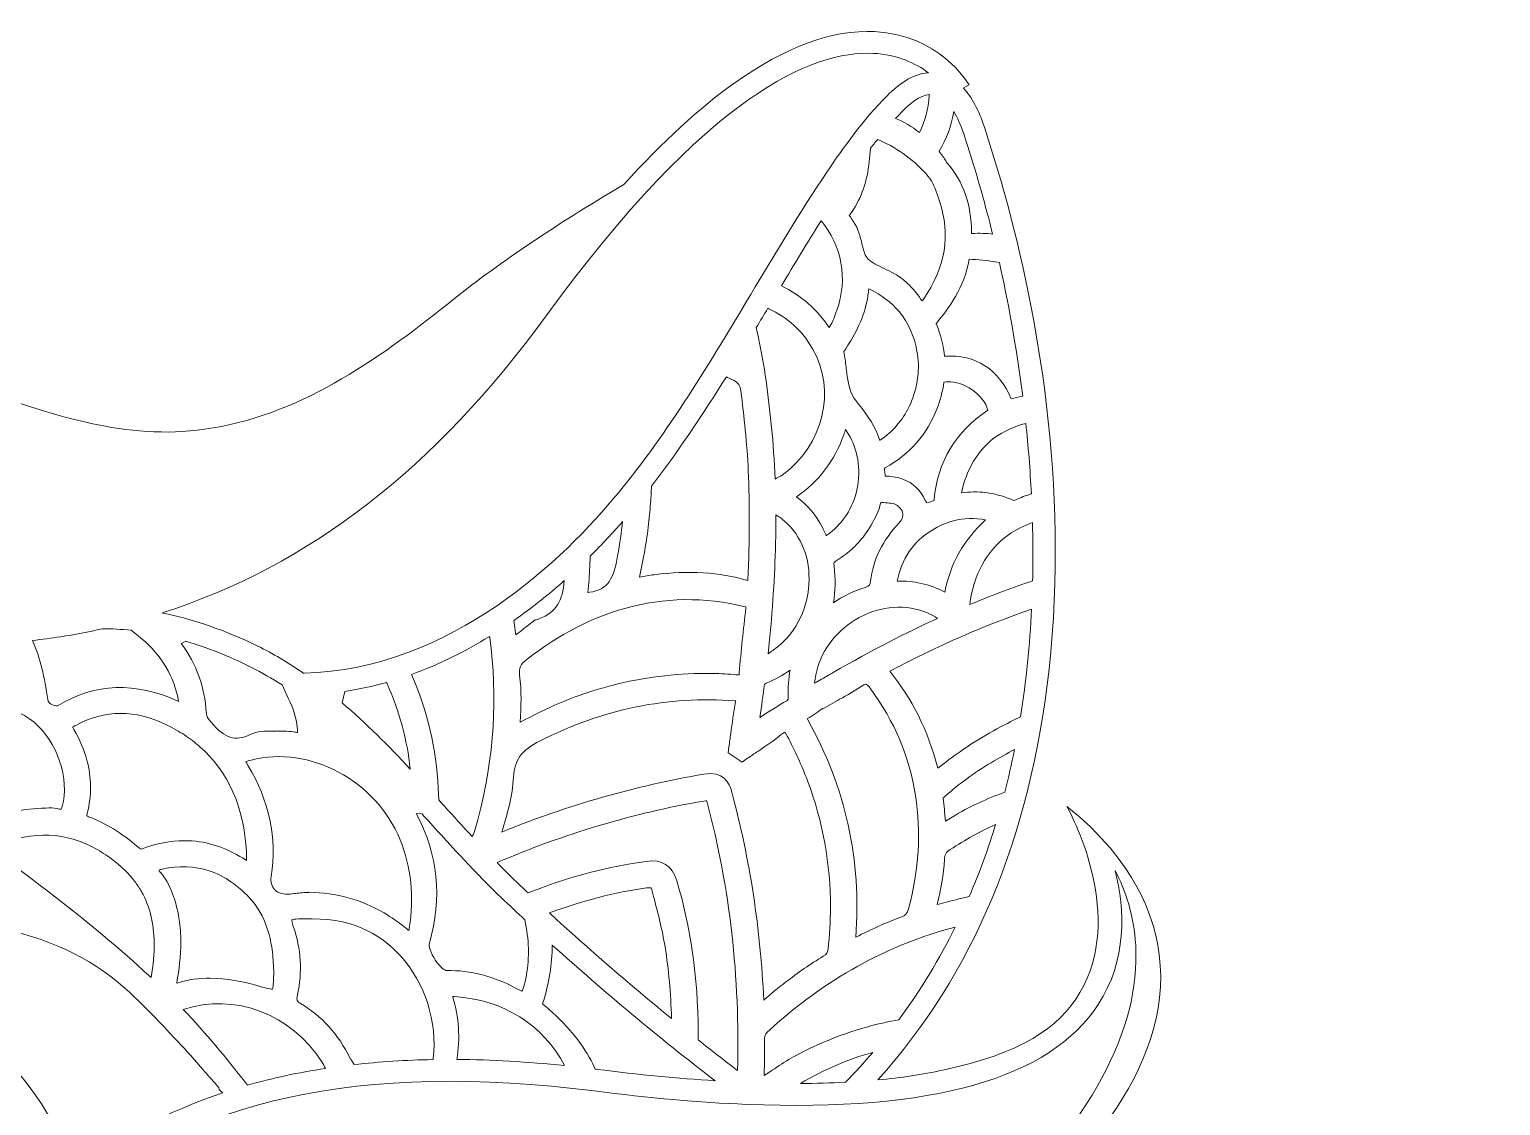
# Model space of a CAD drawing. Extents: x 126 to 8914, y -5970 to -48.
# Drawn here: x 1807 to 2874, y -3849 to -3068 of the extents above; entities that cross this region are included whole.
import ezdxf

# ---------------------------------------------------------------- set-up
doc = ezdxf.new("R2010")
doc.units = 0
doc.header["$MEASUREMENT"] = 0
doc.layers.add('Layer 1', color=7, linetype='Continuous')

# ---------------------------------------------------------------- blocks, each defined once
blk = doc.blocks.new('block 5')
at = {"layer": 'Layer 1', "lineweight": 0}
for points, knots in [([(2818.2, -4035.3), (2765, -4085), (2703.3, -4112.9), (2639.9, -4115.7), (2556.4, -4119.4), (2474.4, -4091), (2412.3, -4065.8), (2390.1, -4056.9), (2367.8, -4047.2), (2346.2, -4037.8), (2338, -4034.2), (2329.7, -4030.7), (2321.4, -4027.1), (2370.2, -4028), (2426, -4026.8), (2512.8, -3944.2), (2568.5, -3891.3), (2641.9, -3817.7), (2625.5, -3731.4), (2622.2, -3714), (2610.8, -3672.6), (2559.8, -3632.1), (2565.1, -3641.9), (2601.6, -3712.4), (2569.2, -3767.2), (2553.9, -3793.3), (2526.5, -3811.3), (2469.7, -3823.5), (2455.3, -3826.6), (2439.6, -3829), (2422.5, -3830.6), (2491.6, -3754.3), (2533.4, -3654.2), (2546.8, -3532.6), (2561.6, -3398), (2537.8, -3271.8), (2515.2, -3189.7), (2510.5, -3172.8), (2505.4, -3155.8), (2499.9, -3139.2), (2495.8, -3126.9), (2490.7, -3117.4), (2484.7, -3110.8), (2484.7, -3110.8), (2488.8, -3108.5), (2488.8, -3108.5), (2487.9, -3107), (2467.2, -3072.3), (2420.3, -3069.9), (2389.9, -3068.4), (2355.8, -3080.8), (2318.9, -3107), (2293.4, -3125), (2266.5, -3149.8), (2238.3, -3180.9), (2186.6, -3211.5), (2146.2, -3238.9), (2111, -3267.1), (2058.7, -3309.1), (2001.1, -3349.2), (1934, -3358.5), (1877.1, -3366.5), (1826, -3348.7), (1771.8, -3330), (1743.8, -3320.2), (1714.9, -3310.2), (1685.2, -3304.1), (1598.3, -3286.2), (1534.6, -3301.6), (1500, -3348.6), (1465.4, -3301.6), (1401.7, -3286.2), (1314.8, -3304.1), (1285.1, -3310.2), (1256.2, -3320.2), (1228.2, -3330), (1174, -3348.7), (1122.9, -3366.5), (1066, -3358.5), (998.9, -3349.2), (941.3, -3309.1), (889, -3267.1), (853.8, -3238.9), (813.4, -3211.5), (761.7, -3180.9), (733.5, -3149.8), (706.6, -3125), (681.1, -3107), (644.2, -3080.8), (610.1, -3068.3), (579.7, -3069.9), (532.8, -3072.3), (512.1, -3107), (511.2, -3108.5), (511.2, -3108.5), (515.3, -3110.8), (515.3, -3110.8), (509.3, -3117.4), (504.2, -3126.9), (500.1, -3139.2), (494.6, -3155.8), (489.5, -3172.8), (484.8, -3189.7), (462.2, -3271.8), (438.4, -3398), (453.2, -3532.6), (466.6, -3654.2), (508.4, -3754.3), (577.5, -3830.6), (560.4, -3829), (544.7, -3826.6), (530.3, -3823.5), (473.5, -3811.3), (446.1, -3793.3), (430.8, -3767.2), (398.4, -3712.4), (434.9, -3641.9), (440.2, -3632.1), (389.2, -3672.6), (377.8, -3714), (374.5, -3731.4), (358.1, -3817.7), (431.5, -3891.3), (487.2, -3944.2), (574, -4026.8), (629.8, -4028), (678.6, -4027.1), (670.3, -4030.7), (662, -4034.2), (653.8, -4037.8), (632.2, -4047.2), (609.9, -4056.9), (587.7, -4065.8), (525.6, -4091), (443.6, -4119.4), (360.1, -4115.7), (296.7, -4112.9), (235, -4085), (181.8, -4035.3), (181.8, -4035.3), (125.6, -3982.7), (125.6, -3982.7), (125.6, -3982.7), (169.9, -4045.6), (169.9, -4045.6), (219.5, -4115.9), (304.1, -4175.6), (385.5, -4197.8), (420.7, -4207.4), (457.6, -4212.8), (496.2, -4214.1), (485.3, -4225.2), (470, -4241.9), (452.7, -4264), (422.4, -4303), (380.4, -4366.6), (352.7, -4448.6), (321.6, -4540.9), (314.5, -4637.2), (331.8, -4734.7), (353.2, -4856.3), (412.7, -4980.2), (508.4, -5102.8), (508.4, -5102.8), (517, -5113.8), (517, -5113.8), (517, -5113.8), (522.1, -5100.8), (522.1, -5100.8), (522.3, -5100.3), (543.7, -5046.1), (607, -4986), (618.2, -4975.3), (631.3, -4964), (646.4, -4952.5), (644.6, -4982.4), (643.3, -5045.3), (654.7, -5125.3), (663.9, -5190.3), (679.7, -5252.8), (701.6, -5311.3), (729, -5384.4), (766.1, -5451.2), (811.9, -5510), (813.7, -5512.8), (839.3, -5550.8), (859.2, -5606.9), (878, -5660), (895.4, -5740.7), (871.6, -5823.6), (871.6, -5823.6), (865.3, -5845.4), (865.3, -5845.4), (865.3, -5845.4), (883.8, -5832.2), (883.8, -5832.2), (885.3, -5831.1), (922.6, -5804.3), (953.8, -5755.3), (978.5, -5716.6), (1003, -5657.5), (992.6, -5583.6), (993.2, -5584.3), (993.7, -5585), (994.2, -5585.7), (1015.9, -5614.9), (1039.5, -5642.3), (1064.2, -5667.2), (1108.9, -5712.2), (1155.1, -5746.3), (1201.4, -5768.7), (1255.4, -5794.7), (1309.8, -5804.7), (1363.3, -5798.5), (1378.6, -5829.1), (1404, -5852.8), (1428.7, -5875.8), (1454.9, -5900.1), (1479.6, -5923.2), (1492.7, -5953.5), (1492.7, -5953.5), (1500, -5970.2), (1500, -5970.2), (1500, -5970.2), (1507.3, -5953.5), (1507.3, -5953.5), (1520.4, -5923.2), (1545.1, -5900.1), (1571.3, -5875.8), (1596, -5852.8), (1621.4, -5829.1), (1636.7, -5798.5), (1690.2, -5804.7), (1744.6, -5794.7), (1798.6, -5768.7), (1844.9, -5746.3), (1891.1, -5712.2), (1935.8, -5667.2), (1960.5, -5642.3), (1984.1, -5614.9), (2005.8, -5585.7), (2006.3, -5585.1), (2006.8, -5584.3), (2007.4, -5583.6), (1997, -5657.5), (2021.5, -5716.6), (2046.2, -5755.3), (2077.4, -5804.3), (2114.7, -5831.1), (2116.2, -5832.2), (2116.2, -5832.2), (2134.7, -5845.4), (2134.7, -5845.4), (2134.7, -5845.4), (2128.4, -5823.6), (2128.4, -5823.6), (2104.6, -5740.7), (2122, -5660), (2140.8, -5606.9), (2160.7, -5550.8), (2186.3, -5512.7), (2188.1, -5510), (2233.9, -5451.2), (2271, -5384.4), (2298.3, -5311.3), (2320.3, -5252.8), (2336.1, -5190.3), (2345.3, -5125.3), (2356.7, -5045.3), (2355.4, -4982.4), (2353.6, -4952.5), (2368.7, -4964), (2381.8, -4975.3), (2393, -4986), (2456.3, -5046.1), (2477.7, -5100.3), (2477.9, -5100.8), (2477.9, -5100.8), (2482.9, -5113.8), (2482.9, -5113.8), (2482.9, -5113.8), (2491.6, -5102.8), (2491.6, -5102.8), (2587.3, -4980.2), (2646.8, -4856.3), (2668.2, -4734.7), (2685.5, -4637.2), (2678.4, -4540.9), (2647.3, -4448.6), (2619.6, -4366.6), (2577.6, -4303), (2547.3, -4264), (2530, -4241.9), (2514.7, -4225.2), (2503.8, -4214.1), (2542.4, -4212.8), (2579.3, -4207.4), (2614.5, -4197.8), (2695.9, -4175.6), (2780.5, -4115.9), (2830.1, -4045.6), (2830.1, -4045.6), (2874.4, -3982.7), (2874.4, -3982.7), (2874.4, -3982.7), (2818.2, -4035.3), (2818.2, -4035.3)], [0, 0, 0, 0, 1, 1, 1, 2, 2, 2, 3, 3, 3, 4, 4, 4, 5, 5, 5, 6, 6, 6, 7, 7, 7, 8, 8, 8, 9, 9, 9, 10, 10, 10, 11, 11, 11, 12, 12, 12, 13, 13, 13, 14, 14, 14, 15, 15, 15, 16, 16, 16, 17, 17, 17, 18, 18, 18, 19, 19, 19, 20, 20, 20, 21, 21, 21, 22, 22, 22, 23, 23, 23, 24, 24, 24, 25, 25, 25, 26, 26, 26, 27, 27, 27, 28, 28, 28, 29, 29, 29, 30, 30, 30, 31, 31, 31, 32, 32, 32, 33, 33, 33, 34, 34, 34, 35, 35, 35, 36, 36, 36, 37, 37, 37, 38, 38, 38, 39, 39, 39, 40, 40, 40, 41, 41, 41, 42, 42, 42, 43, 43, 43, 44, 44, 44, 45, 45, 45, 46, 46, 46, 47, 47, 47, 48, 48, 48, 49, 49, 49, 50, 50, 50, 51, 51, 51, 52, 52, 52, 53, 53, 53, 54, 54, 54, 55, 55, 55, 56, 56, 56, 57, 57, 57, 58, 58, 58, 59, 59, 59, 60, 60, 60, 61, 61, 61, 62, 62, 62, 63, 63, 63, 64, 64, 64, 65, 65, 65, 66, 66, 66, 67, 67, 67, 68, 68, 68, 69, 69, 69, 70, 70, 70, 71, 71, 71, 72, 72, 72, 73, 73, 73, 74, 74, 74, 75, 75, 75, 76, 76, 76, 77, 77, 77, 78, 78, 78, 79, 79, 79, 80, 80, 80, 81, 81, 81, 82, 82, 82, 83, 83, 83, 84, 84, 84, 85, 85, 85, 86, 86, 86, 87, 87, 87, 88, 88, 88, 89, 89, 89, 90, 90, 90, 91, 91, 91, 92, 92, 92, 93, 93, 93, 94, 94, 94, 95, 95, 95, 96, 96, 96, 97, 97, 97, 98, 98, 98, 99, 99, 99, 100, 100, 100, 101, 101, 101, 102, 102, 102, 102]), ([(2182, -3276.2), (2299.2, -3115), (2375.6, -3083.7), (2419.1, -3085.7), (2437, -3086.5), (2450.2, -3093), (2459.3, -3099.8), (2446.9, -3100.6), (2437, -3108.9), (2429.5, -3116.3), (2411.9, -3133.9), (2397.4, -3154.3), (2385.5, -3172), (2366.1, -3200.9), (2348, -3231.2), (2330.4, -3260.6), (2301.2, -3309.5), (2271, -3360), (2234.4, -3404.5), (2195.3, -3452.1), (2113.5, -3532.5), (2006.1, -3535.5), (2006.1, -3535.5), (2006.1, -3535.6), (2006.1, -3535.6), (1996.1, -3528.7), (1985.8, -3522.4), (1974.9, -3516.9), (1956.3, -3507.6), (1931.3, -3497.3), (1903.4, -3491.7), (2009.9, -3457.6), (2101.6, -3386.6), (2182, -3276.2)], [0, 0, 0, 0, 1, 1, 1, 2, 2, 2, 3, 3, 3, 4, 4, 4, 5, 5, 5, 6, 6, 6, 7, 7, 7, 8, 8, 8, 9, 9, 9, 10, 10, 10, 11, 11, 11, 11]), ([(2459.9, -3116.4), (2459.3, -3125.9), (2456.9, -3134.9), (2452.8, -3143.1), (2447.4, -3138.9), (2441.6, -3135.5), (2435.5, -3132.9), (2437.2, -3131.1), (2438.9, -3129.3), (2440.7, -3127.5), (2446, -3122.2), (2452.9, -3116.2), (2460, -3115.6), (2460, -3115.6), (2459.9, -3116.4), (2459.9, -3116.4)], [0, 0, 0, 0, 1, 1, 1, 2, 2, 2, 3, 3, 3, 4, 4, 4, 5, 5, 5, 5]), ([(2467.2, -3156.7), (2472.5, -3147.8), (2476, -3138.1), (2477.7, -3127.8), (2480.3, -3132.2), (2482.7, -3137.6), (2484.9, -3144.2), (2490.3, -3160.5), (2495.4, -3177.2), (2499.9, -3193.8), (2501.7, -3200.5), (2503.8, -3208.2), (2505.9, -3216.9), (2501.4, -3216.3), (2496.5, -3216.1), (2491, -3216.4), (2490.9, -3216.4), (2490.7, -3216.4), (2490.6, -3216.4), (2490.6, -3216.2), (2490.6, -3215.9), (2490.6, -3215.7), (2490.4, -3195.5), (2484.7, -3179), (2473, -3165.3), (2472.7, -3164.8), (2472.3, -3164.3), (2472, -3163.7), (2470.7, -3161.8), (2469.1, -3159.3), (2467.1, -3157), (2467.1, -3156.9), (2467.2, -3156.8), (2467.2, -3156.7)], [0, 0, 0, 0, 1, 1, 1, 2, 2, 2, 3, 3, 3, 4, 4, 4, 5, 5, 5, 6, 6, 6, 7, 7, 7, 8, 8, 8, 9, 9, 9, 10, 10, 10, 11, 11, 11, 11]), ([(2467.3, -3193), (2475.7, -3217.3), (2471.8, -3240.7), (2455.4, -3264.5), (2455.1, -3264.8), (2454.9, -3265.1), (2454.7, -3265.3), (2454.5, -3265), (2454.2, -3264.7), (2453.9, -3264.2), (2451, -3260.1), (2447, -3254.8), (2441.4, -3250.2), (2436.9, -3246.5), (2431.9, -3244.1), (2427.1, -3241.8), (2422.6, -3239.7), (2418.4, -3237.7), (2415.6, -3235), (2413.4, -3232.9), (2412.3, -3228.5), (2411.1, -3223.9), (2409.9, -3218.8), (2408.5, -3213.1), (2405, -3208), (2404.8, -3207.7), (2404.5, -3207.3), (2404.3, -3206.9), (2403.7, -3205.9), (2403, -3204.7), (2402, -3203.6), (2401.9, -3203.5), (2401.9, -3203.5), (2401.8, -3203.4), (2401.9, -3203.3), (2402, -3203.2), (2402.1, -3203.1), (2409.8, -3192.6), (2414.3, -3180.7), (2416, -3166.8), (2416, -3166.8), (2417.4, -3154.4), (2417.4, -3154.4), (2419.1, -3152.3), (2420.7, -3150.2), (2422.4, -3148.1), (2422.4, -3148.1), (2424.2, -3148.9), (2424.2, -3148.9), (2437.9, -3155), (2449.7, -3163.8), (2459.2, -3175), (2462.6, -3179), (2464.4, -3184.4), (2466.3, -3190.1), (2466.7, -3191.1), (2467, -3192), (2467.3, -3193)], [0, 0, 0, 0, 1, 1, 1, 2, 2, 2, 3, 3, 3, 4, 4, 4, 5, 5, 5, 6, 6, 6, 7, 7, 7, 8, 8, 8, 9, 9, 9, 10, 10, 10, 11, 11, 11, 12, 12, 12, 13, 13, 13, 14, 14, 14, 15, 15, 15, 16, 16, 16, 17, 17, 17, 18, 18, 18, 19, 19, 19, 19]), ([(2392.8, -3272.1), (2392.8, -3272.1), (2392.2, -3273.9), (2392.2, -3273.9), (2390.8, -3278), (2389.4, -3281.6), (2387.3, -3284.7), (2378.6, -3271.5), (2366.9, -3261.3), (2352.6, -3254.4), (2362, -3238.7), (2371.6, -3222.9), (2381.4, -3207.3), (2396.6, -3224.8), (2401, -3249.5), (2392.8, -3272.1)], [0, 0, 0, 0, 1, 1, 1, 2, 2, 2, 3, 3, 3, 4, 4, 4, 5, 5, 5, 5]), ([(2510.8, -3237.5), (2516.8, -3264.3), (2523, -3297.3), (2527.7, -3334.5), (2527.7, -3334.5), (2527.6, -3334.5), (2527.6, -3334.5), (2524.4, -3334.9), (2521.7, -3335.6), (2519.3, -3336.5), (2510.4, -3314.8), (2493.7, -3304.1), (2471, -3305.5), (2470.4, -3298.3), (2468.4, -3290.7), (2465.1, -3282.3), (2465, -3282.1), (2464.9, -3281.9), (2464.9, -3281.8), (2464.9, -3281.6), (2465.1, -3281.5), (2465.3, -3281.2), (2473.9, -3271.1), (2485.4, -3255.6), (2488.9, -3235.1), (2495.5, -3235.3), (2501.8, -3235.9), (2507.8, -3237), (2507.8, -3237), (2510.8, -3237.5), (2510.8, -3237.5)], [0, 0, 0, 0, 1, 1, 1, 2, 2, 2, 3, 3, 3, 4, 4, 4, 5, 5, 5, 6, 6, 6, 7, 7, 7, 8, 8, 8, 9, 9, 9, 10, 10, 10, 10]), ([(2451.5, -3321.2), (2450.7, -3327.8), (2448.8, -3334.3), (2446.2, -3340.2), (2441.7, -3350.2), (2434.8, -3358.8), (2426, -3365.2), (2425.4, -3365.6), (2424.8, -3366.1), (2424.2, -3366.5), (2423.8, -3365.7), (2423.5, -3364.9), (2423.2, -3364), (2419.2, -3353.4), (2412.5, -3345), (2406.7, -3337.7), (2402.5, -3332.4), (2401.1, -3325.7), (2400.2, -3318.5), (2399.9, -3316.8), (2399.7, -3315.1), (2399.6, -3313.4), (2399.1, -3309.7), (2398.7, -3305.9), (2398, -3302.1), (2405.1, -3291.3), (2411.7, -3279.6), (2414.6, -3266.1), (2415.3, -3263), (2415.7, -3259.8), (2416, -3256.5), (2425.7, -3261.4), (2432.7, -3266.7), (2438, -3273.1), (2444.7, -3281.2), (2449.2, -3291.1), (2451, -3301.7), (2452.2, -3308), (2452.3, -3314.6), (2451.5, -3321.2)], [0, 0, 0, 0, 1, 1, 1, 2, 2, 2, 3, 3, 3, 4, 4, 4, 5, 5, 5, 6, 6, 6, 7, 7, 7, 8, 8, 8, 9, 9, 9, 10, 10, 10, 11, 11, 11, 12, 12, 12, 13, 13, 13, 13]), ([(2375.3, -3300.2), (2392.6, -3330.3), (2383.1, -3369.6), (2353.3, -3391.7), (2352.9, -3391.9), (2352.4, -3392.1), (2352, -3392.4), (2350.8, -3393), (2349.4, -3393.8), (2348, -3394.7), (2347.5, -3381), (2346.7, -3368.7), (2345.5, -3357.2), (2343, -3332.8), (2340.4, -3312.4), (2336, -3292.1), (2336, -3292.1), (2334.4, -3284.6), (2334.4, -3284.6), (2337.2, -3280), (2340, -3275.3), (2342.8, -3270.7), (2342.8, -3270.7), (2343.5, -3271), (2343.5, -3271), (2357.1, -3277.2), (2367.8, -3287), (2375.3, -3300.2)], [0, 0, 0, 0, 1, 1, 1, 2, 2, 2, 3, 3, 3, 4, 4, 4, 5, 5, 5, 6, 6, 6, 7, 7, 7, 8, 8, 8, 9, 9, 9, 9]), ([(2249.7, -3465.7), (2252.4, -3452.9), (2254.8, -3440.2), (2256.3, -3427.1), (2256.9, -3421.3), (2257.4, -3415.5), (2257.8, -3410), (2257.8, -3410), (2258.4, -3399.7), (2258.4, -3399.7), (2278, -3374.3), (2295.8, -3347.5), (2312.7, -3320.3), (2312.7, -3320.3), (2313.6, -3320.8), (2313.6, -3320.8), (2315, -3321.4), (2316.4, -3322.1), (2317.8, -3322.8), (2321.5, -3324.9), (2322.8, -3326.8), (2323.2, -3330.5), (2325.5, -3349), (2327.7, -3368.8), (2328.6, -3388.7), (2329.7, -3413), (2329.6, -3438.9), (2328.3, -3467.8), (2328.3, -3467.9), (2328.3, -3468.1), (2328.3, -3468.2), (2328.3, -3468.2), (2328.3, -3468.2), (2328.3, -3468.2), (2307.4, -3462.1), (2285.1, -3460.8), (2260.3, -3464), (2256.8, -3464.5), (2253.3, -3465.1), (2249.7, -3465.7)], [0, 0, 0, 0, 1, 1, 1, 2, 2, 2, 3, 3, 3, 4, 4, 4, 5, 5, 5, 6, 6, 6, 7, 7, 7, 8, 8, 8, 9, 9, 9, 10, 10, 10, 11, 11, 11, 12, 12, 12, 13, 13, 13, 13]), ([(2463.5, -3409.4), (2463.5, -3409.9), (2463.4, -3410.1), (2463.4, -3410.1), (2463, -3410.5), (2461, -3411), (2459.9, -3411.4), (2459.3, -3411.6), (2458.8, -3411.7), (2458.2, -3411.9), (2457.9, -3411.3), (2457.5, -3410.7), (2457, -3410.1), (2453.7, -3402.6), (2448.2, -3397.4), (2440.7, -3394.7), (2437.3, -3393.4), (2433.5, -3392.6), (2429.2, -3392.4), (2428.8, -3392.4), (2428.4, -3392.4), (2428, -3392.4), (2427.9, -3391.7), (2427.8, -3391), (2427.7, -3390.4), (2427.6, -3389.3), (2427.3, -3387.4), (2427.5, -3386.8), (2427.5, -3386.8), (2427.6, -3386.6), (2428, -3386.4), (2445.9, -3376.3), (2458.4, -3362.1), (2465.4, -3343.8), (2467.8, -3337.7), (2469.5, -3331.2), (2470.6, -3324.3), (2474.7, -3323.5), (2479.6, -3324.2), (2484.5, -3326.3), (2486.5, -3327.1), (2488.5, -3328.1), (2490.4, -3329.4), (2496.7, -3333.6), (2501.2, -3339.3), (2502.3, -3344.6), (2479, -3360.4), (2465.9, -3382.2), (2463.5, -3409.4)], [0, 0, 0, 0, 1, 1, 1, 2, 2, 2, 3, 3, 3, 4, 4, 4, 5, 5, 5, 6, 6, 6, 7, 7, 7, 8, 8, 8, 9, 9, 9, 10, 10, 10, 11, 11, 11, 12, 12, 12, 13, 13, 13, 14, 14, 14, 15, 15, 15, 16, 16, 16, 16]), ([(2399.2, -3358.7), (2402.6, -3363.7), (2405.2, -3369.2), (2406.8, -3375), (2408.7, -3381.9), (2409.3, -3389.3), (2408.4, -3396.8), (2406.9, -3409.2), (2401.6, -3420.4), (2393.1, -3429), (2392.1, -3430), (2391.1, -3431), (2390, -3431.9), (2388.9, -3432.8), (2387.9, -3433.7), (2386.8, -3434.5), (2386.2, -3434.9), (2385.7, -3435.3), (2385.2, -3435.7), (2384.9, -3435.1), (2384.6, -3434.5), (2384.4, -3433.9), (2383.7, -3432.5), (2383.1, -3431.2), (2382.4, -3429.8), (2377.7, -3420.6), (2371.3, -3413.1), (2363.5, -3407.5), (2379.7, -3396.5), (2391.2, -3381.4), (2397.9, -3362.5), (2398.3, -3361.2), (2398.8, -3360), (2399.2, -3358.7)], [0, 0, 0, 0, 1, 1, 1, 2, 2, 2, 3, 3, 3, 4, 4, 4, 5, 5, 5, 6, 6, 6, 7, 7, 7, 8, 8, 8, 9, 9, 9, 10, 10, 10, 11, 11, 11, 11]), ([(2534, -3405.4), (2534, -3405.4), (2532.2, -3406), (2532.2, -3406), (2528.5, -3407.1), (2524.9, -3408.5), (2521.6, -3410.2), (2521.1, -3410.1), (2520.5, -3409.8), (2520, -3409.6), (2520, -3409.6), (2519, -3409.2), (2519, -3409.2), (2507, -3404.4), (2495, -3402.9), (2483.3, -3404.6), (2486.8, -3387.8), (2495.4, -3373.3), (2507.1, -3364.7), (2514.1, -3359.8), (2521.8, -3356.3), (2530, -3354.2), (2531.7, -3370.7), (2533.1, -3387.8), (2534, -3405.4)], [0, 0, 0, 0, 1, 1, 1, 2, 2, 2, 3, 3, 3, 4, 4, 4, 5, 5, 5, 6, 6, 6, 7, 7, 7, 8, 8, 8, 8]), ([(2390.9, -3457.6), (2390.6, -3455), (2390.7, -3454.9), (2393.1, -3453.4), (2397.2, -3450.9), (2401, -3448), (2404.5, -3444.7), (2408, -3441.4), (2411.2, -3437.7), (2414.1, -3433.7), (2417.5, -3428.8), (2420.5, -3423.4), (2423, -3417.4), (2423.7, -3415.9), (2424, -3414.3), (2424.4, -3413), (2424.5, -3412.6), (2424.6, -3412), (2424.7, -3411.6), (2425.4, -3411.6), (2426.1, -3411.6), (2426.8, -3411.7), (2430.7, -3411.9), (2434, -3412), (2436.3, -3413.6), (2437.3, -3414.3), (2438.2, -3415), (2438.8, -3415.8), (2440, -3417.1), (2440.6, -3418.4), (2440.8, -3419.8), (2440.8, -3420.2), (2440.8, -3420.5), (2440.8, -3420.8), (2440.7, -3422.4), (2440, -3423.9), (2439.1, -3425.1), (2438.8, -3425.5), (2438.4, -3426), (2438.1, -3426.3), (2426, -3439.1), (2419.1, -3453.3), (2417.4, -3468.5), (2417.1, -3471.7), (2417, -3472), (2413.3, -3473.2), (2404.8, -3476), (2397.1, -3479.7), (2390.4, -3484.3), (2391.8, -3476), (2392, -3467.1), (2390.9, -3457.6)], [0, 0, 0, 0, 1, 1, 1, 2, 2, 2, 3, 3, 3, 4, 4, 4, 5, 5, 5, 6, 6, 6, 7, 7, 7, 8, 8, 8, 9, 9, 9, 10, 10, 10, 11, 11, 11, 12, 12, 12, 13, 13, 13, 14, 14, 14, 15, 15, 15, 16, 16, 16, 17, 17, 17, 17]), ([(2212.2, -3476.9), (2212.9, -3470.4), (2213.3, -3464.2), (2213.6, -3458.1), (2213.6, -3458.1), (2213.9, -3450.5), (2213.9, -3450.5), (2222.6, -3441.9), (2230.5, -3433.4), (2237.4, -3425.5), (2236.5, -3433.1), (2235.3, -3441.3), (2233.8, -3450.3), (2230.9, -3466.8), (2227.2, -3475), (2213.3, -3476.7), (2212.9, -3476.8), (2212.6, -3476.8), (2212.2, -3476.9)], [0, 0, 0, 0, 1, 1, 1, 2, 2, 2, 3, 3, 3, 4, 4, 4, 5, 5, 5, 6, 6, 6, 6]), ([(2346.8, -3518.6), (2346.2, -3519), (2345.7, -3519.4), (2345.1, -3519.8), (2345, -3520), (2344.8, -3520.1), (2344.6, -3520.3), (2344, -3520.7), (2343.5, -3521.1), (2343.1, -3521.3), (2345.8, -3494.4), (2347.6, -3469.5), (2348.3, -3445.9), (2348.5, -3438), (2348.6, -3430.3), (2348.7, -3422.7), (2348.7, -3422), (2348.6, -3421.2), (2348.5, -3420.5), (2349.2, -3421), (2350, -3421.5), (2350.7, -3421.9), (2351.9, -3422.6), (2353.2, -3423.6), (2354.9, -3425.1), (2367.2, -3435.7), (2373.7, -3452.3), (2372.6, -3470.8), (2371.5, -3490.5), (2361.8, -3508.4), (2346.8, -3518.6)], [0, 0, 0, 0, 1, 1, 1, 2, 2, 2, 3, 3, 3, 4, 4, 4, 5, 5, 5, 6, 6, 6, 7, 7, 7, 8, 8, 8, 9, 9, 9, 10, 10, 10, 10]), ([(2436.7, -3468.8), (2440, -3452.5), (2448.4, -3440), (2461.7, -3431.8), (2467, -3428.6), (2472.2, -3426.3), (2477.6, -3424.9), (2485, -3422.9), (2492.7, -3422.6), (2500.7, -3424.2), (2484.9, -3438.9), (2475.1, -3456.2), (2471.2, -3476.6), (2459.9, -3470.8), (2448.5, -3468.2), (2436.7, -3468.8)], [0, 0, 0, 0, 1, 1, 1, 2, 2, 2, 3, 3, 3, 4, 4, 4, 5, 5, 5, 5]), ([(2534.9, -3468.5), (2534.9, -3468.5), (2532.4, -3469.3), (2532.4, -3469.3), (2518.3, -3474.1), (2503.8, -3479.6), (2489.4, -3485.7), (2491.6, -3464.5), (2501.3, -3447), (2517.4, -3435), (2522.8, -3431.3), (2528.6, -3428.3), (2534.8, -3426.2), (2535.2, -3440), (2535.2, -3454.2), (2534.9, -3468.5)], [0, 0, 0, 0, 1, 1, 1, 2, 2, 2, 3, 3, 3, 4, 4, 4, 5, 5, 5, 5]), ([(2176.7, -3495.9), (2175.8, -3496.2), (2175, -3496.6), (2174.2, -3497), (2174.2, -3497), (2174, -3496.8), (2174, -3496.8), (2174, -3496.8), (2168.3, -3501.1), (2168.3, -3501.1), (2167.2, -3501.9), (2166.1, -3502.8), (2165, -3503.7), (2163.4, -3505), (2161.7, -3506.3), (2160, -3507.6), (2159.7, -3505.3), (2159.4, -3503), (2159, -3500.5), (2159, -3500.5), (2158.4, -3497.3), (2158.4, -3497.3), (2171.7, -3488), (2183.9, -3478.2), (2195.1, -3468.3), (2193.7, -3482.6), (2189.6, -3491.5), (2176.7, -3495.9)], [0, 0, 0, 0, 1, 1, 1, 2, 2, 2, 3, 3, 3, 4, 4, 4, 5, 5, 5, 6, 6, 6, 7, 7, 7, 8, 8, 8, 9, 9, 9, 9]), ([(2239, -3488.5), (2267.8, -3480.3), (2296.5, -3480), (2326.7, -3487.3), (2326.8, -3487.3), (2326.9, -3487.3), (2326.9, -3487.3), (2326.9, -3487.6), (2326.9, -3487.9), (2326.8, -3488.3), (2325.1, -3503.6), (2323.3, -3519.3), (2322.1, -3535.3), (2322.1, -3535.9), (2322, -3536.3), (2322, -3536.7), (2321.5, -3536.7), (2320.9, -3536.6), (2319.9, -3536.6), (2314.4, -3536.1), (2308.8, -3535.7), (2303.1, -3535.6), (2301.2, -3535.6), (2299.4, -3535.6), (2297.5, -3535.6), (2275.1, -3535.6), (2252.4, -3538.5), (2229.8, -3544.3), (2226.5, -3545.2), (2223.3, -3546.1), (2220, -3547), (2201, -3552.6), (2182.3, -3560.5), (2163.2, -3571.1), (2163.7, -3559.3), (2164.2, -3548.2), (2162.7, -3537), (2162, -3531.8), (2163.3, -3528.9), (2168.1, -3525.3), (2192.1, -3507), (2214.6, -3495.3), (2239, -3488.5)], [0, 0, 0, 0, 1, 1, 1, 2, 2, 2, 3, 3, 3, 4, 4, 4, 5, 5, 5, 6, 6, 6, 7, 7, 7, 8, 8, 8, 9, 9, 9, 10, 10, 10, 11, 11, 11, 12, 12, 12, 13, 13, 13, 14, 14, 14, 14]), ([(2390.3, -3534.9), (2389.2, -3535.5), (2388, -3536.2), (2386.8, -3536.9), (2383.5, -3538.8), (2380.2, -3540.7), (2376.7, -3542.7), (2378.1, -3526.4), (2386.7, -3511.2), (2400.6, -3500.6), (2415.2, -3489.4), (2433.2, -3485.1), (2450, -3488.9), (2456.3, -3490.3), (2461.5, -3492.6), (2466, -3495.7), (2442.8, -3506.2), (2418.7, -3518.6), (2390.3, -3534.9)], [0, 0, 0, 0, 1, 1, 1, 2, 2, 2, 3, 3, 3, 4, 4, 4, 5, 5, 5, 6, 6, 6, 6]), ([(2526.1, -3567.2), (2526.1, -3567.2), (2521.5, -3569.4), (2521.5, -3569.4), (2515, -3572.6), (2508.2, -3576.2), (2501.4, -3580.1), (2488.2, -3587.7), (2476.1, -3596.6), (2466.1, -3604.4), (2458.9, -3576.8), (2447.4, -3553.7), (2431.2, -3534.1), (2466.2, -3515.5), (2499.9, -3500.8), (2534.2, -3489), (2532.9, -3514.7), (2530.4, -3540.9), (2526.1, -3567.2)], [0, 0, 0, 0, 1, 1, 1, 2, 2, 2, 3, 3, 3, 4, 4, 4, 5, 5, 5, 6, 6, 6, 6]), ([(1829.6, -3509), (1839.9, -3507.4), (1850, -3505.5), (1859.9, -3503.3), (1866.7, -3503.2), (1873.8, -3503.6), (1880.9, -3504.3), (1880.9, -3504.3), (1888.9, -3510.8), (1888.9, -3510.8), (1902.7, -3522.1), (1912, -3538.1), (1915.3, -3555.9), (1883.5, -3541.6), (1854.9, -3542.6), (1827.8, -3558.9), (1827.1, -3559.3), (1825.5, -3559.3), (1823.7, -3558.4), (1821.8, -3557.5), (1820.5, -3556), (1820.3, -3554.6), (1818.3, -3538.4), (1814.7, -3524.4), (1809.3, -3511.7), (1816.1, -3510.9), (1822.8, -3510), (1829.6, -3509)], [0, 0, 0, 0, 1, 1, 1, 2, 2, 2, 3, 3, 3, 4, 4, 4, 5, 5, 5, 6, 6, 6, 7, 7, 7, 8, 8, 8, 9, 9, 9, 9]), ([(2132.5, -3641.8), (2131.2, -3646.8), (2129.9, -3650.8), (2128.3, -3654), (2121.5, -3646.7), (2114.8, -3639.3), (2108.2, -3632), (2106.8, -3630.5), (2105.4, -3629), (2104, -3627.4), (2104, -3627.4), (2103.6, -3618.9), (2103.6, -3618.9), (2102.3, -3590.7), (2095.8, -3562.9), (2084.2, -3536.4), (2104.5, -3529.1), (2123.4, -3519.6), (2140.8, -3508.8), (2140.9, -3509.1), (2140.9, -3509.4), (2141, -3509.6), (2147, -3552.4), (2144.3, -3595.7), (2132.5, -3641.8)], [0, 0, 0, 0, 1, 1, 1, 2, 2, 2, 3, 3, 3, 4, 4, 4, 5, 5, 5, 6, 6, 6, 7, 7, 7, 8, 8, 8, 8]), ([(2001.5, -3578.4), (2001, -3578.4), (2000.1, -3578.4), (1998.6, -3578.1), (1996.4, -3577.7), (1994.2, -3577.6), (1991.6, -3577.5), (1990.3, -3577.5), (1988.9, -3577.4), (1987.2, -3577.4), (1987.2, -3577.4), (1986.7, -3577.3), (1986.7, -3577.3), (1986.7, -3577.3), (1986.2, -3577.4), (1986.2, -3577.4), (1985.3, -3577.5), (1984, -3577.5), (1982.6, -3577.5), (1978.3, -3577.5), (1972.4, -3577.5), (1967.2, -3580), (1956.4, -3585.2), (1949, -3582.9), (1938.9, -3571.1), (1936.5, -3568.3), (1935.6, -3566.9), (1935.4, -3564.6), (1934.2, -3545.5), (1928.2, -3528.5), (1917.4, -3514.2), (1917.3, -3514.1), (1917.3, -3514.1), (1917.3, -3514), (1917.3, -3514), (1920.6, -3512.3), (1920.6, -3512.3), (1936.2, -3516.9), (1952.1, -3523.2), (1967.7, -3531.1), (1975.5, -3535), (1983, -3539.3), (1990.3, -3544), (1990.3, -3544), (1995.1, -3554), (1995.1, -3554), (1998.4, -3560.6), (2000.5, -3567.7), (2001.4, -3574.8), (2001.6, -3576.7), (2001.6, -3577.8), (2001.5, -3578.4)], [0, 0, 0, 0, 1, 1, 1, 2, 2, 2, 3, 3, 3, 4, 4, 4, 5, 5, 5, 6, 6, 6, 7, 7, 7, 8, 8, 8, 9, 9, 9, 10, 10, 10, 11, 11, 11, 12, 12, 12, 13, 13, 13, 14, 14, 14, 15, 15, 15, 16, 16, 16, 17, 17, 17, 17]), ([(2033.9, -3557), (2033.9, -3557), (2036, -3548.7), (2036, -3548.7), (2046.3, -3547.1), (2056.3, -3544.9), (2066.1, -3542.1), (2066.1, -3542.1), (2066.5, -3543), (2066.5, -3543), (2075.4, -3562.9), (2081, -3583.7), (2083.4, -3605), (2067.6, -3588.2), (2051.4, -3571.8), (2033.9, -3557)], [0, 0, 0, 0, 1, 1, 1, 2, 2, 2, 3, 3, 3, 4, 4, 4, 5, 5, 5, 5]), ([(2357.3, -3554.8), (2357.3, -3554.8), (2357.2, -3555), (2356.5, -3555.4), (2350.1, -3559.2), (2343.8, -3563.2), (2337.1, -3567.5), (2338.2, -3559.1), (2339.3, -3551.3), (2340.3, -3543.4), (2340.8, -3543.2), (2341.3, -3543), (2341.7, -3542.8), (2348, -3540), (2353.8, -3536.8), (2359, -3533.2), (2357.9, -3539.3), (2357.4, -3545.7), (2357.5, -3552.4), (2357.6, -3554.3), (2357.3, -3554.7), (2357.3, -3554.8)], [0, 0, 0, 0, 1, 1, 1, 2, 2, 2, 3, 3, 3, 4, 4, 4, 5, 5, 5, 6, 6, 6, 7, 7, 7, 7]), ([(2371.8, -3569.2), (2371.7, -3568.9), (2371.6, -3568.7), (2371.5, -3568.4), (2375.4, -3566.2), (2379, -3563.7), (2382.4, -3561.1), (2382.4, -3561.1), (2382.6, -3561.4), (2382.6, -3561.4), (2382.6, -3561.4), (2388.3, -3558.1), (2388.3, -3558.1), (2390.5, -3556.8), (2392.7, -3555.6), (2394.9, -3554.4), (2400.1, -3551.5), (2405.5, -3548.6), (2410.6, -3545.1), (2412.1, -3544.1), (2412.9, -3543.5), (2413.7, -3543.5), (2414.7, -3543.5), (2415.5, -3544.3), (2417, -3546.4), (2434.8, -3570.5), (2445.6, -3595.9), (2449.9, -3624.2), (2454, -3650.8), (2452.4, -3677.7), (2444.9, -3706.5), (2444.1, -3709.8), (2442.9, -3711.1), (2440, -3712.2), (2429, -3716.2), (2417.8, -3721.2), (2406.6, -3727.1), (2410.9, -3671.3), (2399.2, -3618.2), (2371.8, -3569.2)], [0, 0, 0, 0, 1, 1, 1, 2, 2, 2, 3, 3, 3, 4, 4, 4, 5, 5, 5, 6, 6, 6, 7, 7, 7, 8, 8, 8, 9, 9, 9, 10, 10, 10, 11, 11, 11, 12, 12, 12, 13, 13, 13, 13]), ([(1746.3, -3562.6), (1746.5, -3562.6), (1746.6, -3562.5), (1746.8, -3562.4), (1764.4, -3553), (1792.9, -3556.9), (1810.4, -3571.1), (1827, -3584.6), (1836.4, -3612.5), (1830.9, -3632.1), (1830.5, -3633.3), (1830.2, -3633.9), (1830, -3634.2), (1829.4, -3634.2), (1828.1, -3633.9), (1827.1, -3633.7), (1824.7, -3633.3), (1821.9, -3632.7), (1818.9, -3633.5), (1810.8, -3633.3), (1803.3, -3634.3), (1796.1, -3636.1), (1790.2, -3637.5), (1784.6, -3639.3), (1779.1, -3641.4), (1778.5, -3641.6), (1777.9, -3641.8), (1777.4, -3642), (1775.8, -3642.6), (1774.3, -3643.2), (1772.8, -3643.8), (1771.9, -3644.2), (1770.9, -3644.6), (1770, -3644.9), (1769.2, -3645.3), (1768.5, -3645.5), (1768, -3645.7), (1767.9, -3645.2), (1767.9, -3644.6), (1767.8, -3643.8), (1766.6, -3620), (1763.6, -3595.1), (1751.9, -3572.3), (1750.2, -3569), (1748.4, -3565.8), (1746.3, -3562.6)], [0, 0, 0, 0, 1, 1, 1, 2, 2, 2, 3, 3, 3, 4, 4, 4, 5, 5, 5, 6, 6, 6, 7, 7, 7, 8, 8, 8, 9, 9, 9, 10, 10, 10, 11, 11, 11, 12, 12, 12, 13, 13, 13, 14, 14, 14, 15, 15, 15, 15]), ([(2177.5, -3584.6), (2223.8, -3561.3), (2270, -3551.8), (2318.9, -3555.5), (2319.1, -3555.5), (2319.3, -3555.5), (2319.5, -3555.6), (2319.5, -3555.7), (2319.4, -3556), (2319.4, -3556.2), (2317.9, -3563.9), (2316.9, -3571.7), (2315.9, -3579.3), (2315.4, -3582.4), (2315, -3585.6), (2314.6, -3588.8), (2314.6, -3588.8), (2313.9, -3593.2), (2313.9, -3593.2), (2313.9, -3593.2), (2324.1, -3600), (2324.1, -3600), (2324.1, -3600), (2328.1, -3597.2), (2328.1, -3597.2), (2330.5, -3595.5), (2333, -3593.9), (2335.5, -3592.2), (2341.3, -3588.3), (2347.2, -3584.3), (2352.8, -3579.8), (2353.9, -3579), (2354.7, -3578.5), (2355.1, -3578.3), (2355.5, -3578.7), (2356.1, -3579.6), (2356.9, -3581.1), (2362.6, -3591.7), (2367.4, -3602.5), (2371.6, -3613.5), (2382.8, -3643.2), (2388.3, -3674), (2388.2, -3705.5), (2388.2, -3715.5), (2387.6, -3725.6), (2386.5, -3735.7), (2386.2, -3738.2), (2385.4, -3739.3), (2383, -3740.8), (2373.7, -3746.5), (2364.5, -3752.9), (2355.6, -3759.7), (2350.2, -3763.9), (2345, -3768.1), (2339.8, -3772.6), (2337.6, -3721.6), (2329.8, -3670.9), (2316.7, -3621.9), (2314.7, -3614.5), (2310.6, -3606.3), (2296.4, -3608.7), (2247.4, -3617), (2198.1, -3631.1), (2149.7, -3650.7), (2153.7, -3637.8), (2157.6, -3624.5), (2158.3, -3610.8), (2159, -3598.2), (2164, -3591.3), (2177.5, -3584.6)], [0, 0, 0, 0, 1, 1, 1, 2, 2, 2, 3, 3, 3, 4, 4, 4, 5, 5, 5, 6, 6, 6, 7, 7, 7, 8, 8, 8, 9, 9, 9, 10, 10, 10, 11, 11, 11, 12, 12, 12, 13, 13, 13, 14, 14, 14, 15, 15, 15, 16, 16, 16, 17, 17, 17, 18, 18, 18, 19, 19, 19, 20, 20, 20, 21, 21, 21, 22, 22, 22, 23, 23, 23, 23]), ([(1919.5, -3580.3), (1921.5, -3581.7), (1923.4, -3583), (1925.3, -3584.4), (1927.2, -3585.9), (1929, -3587.3), (1930.7, -3588.8), (1951.5, -3607), (1962.7, -3632.3), (1964.5, -3665.4), (1964.6, -3666.3), (1964.6, -3667.3), (1964.6, -3668.2), (1964.6, -3669.3), (1964.6, -3670.3), (1964.6, -3671.3), (1951.8, -3663), (1938.7, -3658.2), (1925.2, -3657.2), (1923.2, -3657), (1921.3, -3657), (1919.4, -3657), (1909.4, -3657), (1899.2, -3658.9), (1888.9, -3662.9), (1888, -3663.2), (1887.8, -3663.3), (1885.6, -3661.5), (1874, -3651.4), (1862.3, -3644.2), (1849.9, -3639.6), (1849.3, -3639.4), (1848.9, -3639.2), (1848.6, -3639), (1848.7, -3638.7), (1848.8, -3638), (1849, -3636.9), (1850.6, -3630.6), (1851.4, -3624.3), (1851.4, -3618.1), (1851.4, -3618.1), (1851.4, -3617.5), (1851.4, -3617.5), (1851.3, -3611.1), (1850.5, -3604.8), (1848.8, -3598.5), (1846.8, -3591), (1843.6, -3583.6), (1839.3, -3576.4), (1838.8, -3575.6), (1838.5, -3575), (1838.4, -3574.6), (1838.8, -3574.3), (1839.4, -3573.9), (1840.6, -3573.3), (1861.7, -3561.8), (1883.9, -3561.7), (1906.6, -3573), (1911.2, -3575.2), (1915.5, -3577.7), (1919.5, -3580.3)], [0, 0, 0, 0, 1, 1, 1, 2, 2, 2, 3, 3, 3, 4, 4, 4, 5, 5, 5, 6, 6, 6, 7, 7, 7, 8, 8, 8, 9, 9, 9, 10, 10, 10, 11, 11, 11, 12, 12, 12, 13, 13, 13, 14, 14, 14, 15, 15, 15, 16, 16, 16, 17, 17, 17, 18, 18, 18, 19, 19, 19, 20, 20, 20, 20]), ([(2076, -3656.3), (2084, -3676.3), (2086.3, -3697.8), (2082.6, -3720.4), (2082.5, -3721.1), (2082.4, -3721.7), (2082.3, -3722.1), (2081.8, -3721.8), (2081.2, -3721.4), (2080.6, -3720.8), (2075.2, -3716.5), (2069.8, -3712.7), (2064.3, -3709.4), (2047.6, -3699.7), (2029.7, -3694.7), (2010.1, -3694.4), (2010.1, -3694.4), (2009.7, -3694.4), (2009.7, -3694.4), (2009.7, -3694.4), (2009.4, -3694.5), (2009.4, -3694.5), (2008.4, -3694.5), (2007.3, -3694.6), (2006.2, -3694.7), (2003.1, -3695), (1999.7, -3695.3), (1996.1, -3695.7), (1991.7, -3696.3), (1987.7, -3695.2), (1985.1, -3692.6), (1982.8, -3690.2), (1981.8, -3686.9), (1982.4, -3683), (1986.7, -3655), (1981.1, -3627.9), (1965.6, -3602.4), (1964.8, -3601.2), (1964.4, -3600.3), (1964.1, -3599.7), (1965, -3599.3), (1966.2, -3599), (1967.9, -3598.5), (2010.2, -3587.5), (2058.7, -3613.4), (2076, -3656.3)], [0, 0, 0, 0, 1, 1, 1, 2, 2, 2, 3, 3, 3, 4, 4, 4, 5, 5, 5, 6, 6, 6, 7, 7, 7, 8, 8, 8, 9, 9, 9, 10, 10, 10, 11, 11, 11, 12, 12, 12, 13, 13, 13, 14, 14, 14, 15, 15, 15, 15]), ([(2514.7, -3621.8), (2514.7, -3621.8), (2509.9, -3623.6), (2509.9, -3623.6), (2497.2, -3628.4), (2484.5, -3634.7), (2471.6, -3642.8), (2471.1, -3637), (2470.7, -3631.5), (2470, -3626), (2470.3, -3625.7), (2470.9, -3625.2), (2471.4, -3624.8), (2471.4, -3624.8), (2471.8, -3624.4), (2471.8, -3624.4), (2481.5, -3615.8), (2492.3, -3607.9), (2504.8, -3600.4), (2510.8, -3596.8), (2516.4, -3593.6), (2521.8, -3590.8), (2519.7, -3601.1), (2517.4, -3611.5), (2514.7, -3621.8)], [0, 0, 0, 0, 1, 1, 1, 2, 2, 2, 3, 3, 3, 4, 4, 4, 5, 5, 5, 6, 6, 6, 7, 7, 7, 8, 8, 8, 8]), ([(2296.3, -3628.2), (2297.3, -3628), (2298, -3628), (2298.4, -3628), (2298.5, -3628.3), (2298.7, -3628.7), (2298.8, -3629.3), (2315.2, -3690.7), (2322.6, -3756.1), (2320.9, -3823.8), (2311.3, -3816.5), (2301.8, -3809.1), (2292.3, -3801.6), (2292.3, -3801.6), (2292.3, -3795.9), (2292.3, -3795.9), (2292, -3755.3), (2286.9, -3719.4), (2276.7, -3686.2), (2273.1, -3674.8), (2266.3, -3670.4), (2254.4, -3672), (2227.3, -3675.6), (2200.3, -3682.7), (2172, -3693.7), (2172, -3693.7), (2168.8, -3694.9), (2168.8, -3694.9), (2166.1, -3692.3), (2163.3, -3689.7), (2160.6, -3687.1), (2155.8, -3682.5), (2151, -3677.8), (2146.3, -3672.9), (2194.8, -3652.1), (2245.3, -3637), (2296.3, -3628.2)], [0, 0, 0, 0, 1, 1, 1, 2, 2, 2, 3, 3, 3, 4, 4, 4, 5, 5, 5, 6, 6, 6, 7, 7, 7, 8, 8, 8, 9, 9, 9, 10, 10, 10, 11, 11, 11, 12, 12, 12, 12]), ([(2149.7, -3698.6), (2155.3, -3703.9), (2160.9, -3709.2), (2166.6, -3714.5), (2166.6, -3714.5), (2167.9, -3722.5), (2167.9, -3722.5), (2170, -3736), (2169.4, -3748.8), (2166, -3761.8), (2165.3, -3764.3), (2164.8, -3765.5), (2164.4, -3766.1), (2163.9, -3765.9), (2162.9, -3765.6), (2161.2, -3764.7), (2144.4, -3755.4), (2127.1, -3750.9), (2109.6, -3751.2), (2108.5, -3751.1), (2105.1, -3748.9), (2101.7, -3743.9), (2097.8, -3738.1), (2096.7, -3733.1), (2097.2, -3731.4), (2106.7, -3698.1), (2103.6, -3667.2), (2087.7, -3637.2), (2087.7, -3637.2), (2091.9, -3637.6), (2091.9, -3637.6), (2093.4, -3639.3), (2094.9, -3641), (2096.5, -3642.7), (2113.6, -3661.5), (2131.3, -3681), (2149.7, -3698.6)], [0, 0, 0, 0, 1, 1, 1, 2, 2, 2, 3, 3, 3, 4, 4, 4, 5, 5, 5, 6, 6, 6, 7, 7, 7, 8, 8, 8, 9, 9, 9, 10, 10, 10, 11, 11, 11, 12, 12, 12, 12]), ([(1851.6, -3661), (1855.7, -3663), (1859.8, -3665.5), (1864, -3668.3), (1871.1, -3673.3), (1877.1, -3678.7), (1882, -3684.6), (1883.8, -3686.9), (1885.4, -3689.2), (1886.9, -3691.6), (1887.4, -3692.4), (1887.9, -3693.2), (1888.4, -3694), (1894.4, -3704.6), (1897.4, -3716.8), (1897.5, -3731.2), (1897.6, -3738.9), (1896.9, -3747.2), (1895.3, -3756.3), (1867.9, -3730.9), (1839.5, -3708), (1809.2, -3685.1), (1799.2, -3677.5), (1788.9, -3669.8), (1778.4, -3662.1), (1805.8, -3650.2), (1829.2, -3649.9), (1851.6, -3661)], [0, 0, 0, 0, 1, 1, 1, 2, 2, 2, 3, 3, 3, 4, 4, 4, 5, 5, 5, 6, 6, 6, 7, 7, 7, 8, 8, 8, 9, 9, 9, 9]), ([(2488.9, -3697.5), (2488.9, -3697.5), (2483.7, -3698.7), (2483.7, -3698.7), (2477.8, -3700.1), (2471.7, -3701.7), (2465.6, -3703.4), (2468.2, -3692.3), (2470.5, -3681.8), (2470.9, -3670.7), (2471.1, -3667.2), (2472.1, -3665.4), (2475.2, -3663.4), (2486, -3656.3), (2497, -3650.2), (2508, -3645.3), (2502.7, -3662.9), (2496.3, -3680.3), (2488.9, -3697.5)], [0, 0, 0, 0, 1, 1, 1, 2, 2, 2, 3, 3, 3, 4, 4, 4, 5, 5, 5, 6, 6, 6, 6]), ([(2582.5, -3775.9), (2603.5, -3743.6), (2601.9, -3707.3), (2594.8, -3678.7), (2602.3, -3693.1), (2608.5, -3711.2), (2609.7, -3732.9), (2613.2, -3794.2), (2576.9, -3861.4), (2501.9, -3932.7), (2417.3, -4013.2), (2366.6, -4012.2), (2317.5, -4011.2), (2306.7, -4011), (2295.5, -4010.7), (2284.2, -4011.4), (2284.1, -4011.4), (2284.1, -4011.4), (2284.1, -4011.4), (2284.1, -4011.4), (2284.1, -4011.4), (2284.1, -4011.4), (2253.4, -3998.9), (2222, -3987.2), (2190, -3978), (2095.4, -3950.9), (2004.8, -3949.9), (1928, -3975.1), (1848.5, -4001.1), (1779, -4057.7), (1737.3, -4130.2), (1735.1, -4134.1), (1732.9, -4138), (1730.9, -4142), (1732.4, -4126.8), (1735.3, -4107.2), (1740.9, -4085.2), (1752.5, -4039.4), (1778.4, -3974), (1835.7, -3921.8), (1920.3, -3845), (2048.6, -3817), (2216.9, -3838.6), (2256.6, -3843.7), (2293.4, -3846.9), (2327, -3848.3), (2327.1, -3848.3), (2327.1, -3848.3), (2327.1, -3848.3), (2327.1, -3848.3), (2327.1, -3848.3), (2327.1, -3848.3), (2461.9, -3853.8), (2547.6, -3829.6), (2582.5, -3775.9)], [0, 0, 0, 0, 1, 1, 1, 2, 2, 2, 3, 3, 3, 4, 4, 4, 5, 5, 5, 6, 6, 6, 7, 7, 7, 8, 8, 8, 9, 9, 9, 10, 10, 10, 11, 11, 11, 12, 12, 12, 13, 13, 13, 14, 14, 14, 15, 15, 15, 16, 16, 16, 17, 17, 17, 18, 18, 18, 18]), ([(1915.7, -3714.1), (1915.5, -3713), (1915.3, -3711.9), (1915.1, -3710.8), (1912.6, -3697.7), (1908.6, -3688), (1902.4, -3680.3), (1901.7, -3679.5), (1901.2, -3678.9), (1900.9, -3678.3), (1901.5, -3678.1), (1902.3, -3677.9), (1903.4, -3677.7), (1915.6, -3674.9), (1926.9, -3675.4), (1937.5, -3678.9), (1943.1, -3680.7), (1948.5, -3683.4), (1953.7, -3687.1), (1957.2, -3689.5), (1960.5, -3692.3), (1963.8, -3695.5), (1966.8, -3698.3), (1969.3, -3701.3), (1971.6, -3704.5), (1979.9, -3716.5), (1983.9, -3731.4), (1984.3, -3752.1), (1984.3, -3752.3), (1984.3, -3752.4), (1984.3, -3752.5), (1984.2, -3756.6), (1984.1, -3762.4), (1983.5, -3764.8), (1981.3, -3764.7), (1976.7, -3763.4), (1972.9, -3762.4), (1972.3, -3762.2), (1971.8, -3762.1), (1971.3, -3761.9), (1961.8, -3759.3), (1950.4, -3756.8), (1938.1, -3756.8), (1930.4, -3756.8), (1922.4, -3757.7), (1914.3, -3760.3), (1914.2, -3760.3), (1914, -3760.4), (1913.9, -3760.4), (1913.9, -3760.2), (1914, -3760), (1914, -3759.8), (1915.5, -3750.8), (1916.9, -3740.9), (1916.9, -3730.3), (1916.8, -3725), (1916.5, -3719.6), (1915.7, -3714.1)], [0, 0, 0, 0, 1, 1, 1, 2, 2, 2, 3, 3, 3, 4, 4, 4, 5, 5, 5, 6, 6, 6, 7, 7, 7, 8, 8, 8, 9, 9, 9, 10, 10, 10, 11, 11, 11, 12, 12, 12, 13, 13, 13, 14, 14, 14, 15, 15, 15, 16, 16, 16, 17, 17, 17, 18, 18, 18, 19, 19, 19, 19]), ([(2184.4, -3709.4), (2208.6, -3700.4), (2231.6, -3694.5), (2254.7, -3691.3), (2256.8, -3691), (2257.7, -3691.1), (2258, -3691.2), (2258.1, -3691.4), (2258.5, -3692.1), (2258.9, -3693.5), (2258.9, -3693.5), (2259.9, -3697.4), (2259.9, -3697.4), (2263, -3709.4), (2266.2, -3721.7), (2268.2, -3734), (2270.9, -3750.5), (2272.4, -3767.6), (2272.9, -3786), (2242.4, -3761.2), (2212.8, -3735.6), (2184.4, -3709.4)], [0, 0, 0, 0, 1, 1, 1, 2, 2, 2, 3, 3, 3, 4, 4, 4, 5, 5, 5, 6, 6, 6, 7, 7, 7, 7]), ([(2003.8, -3775.2), (2001.2, -3773.7), (2000.7, -3772.9), (2001.5, -3769.1), (2005.2, -3752.3), (2004.2, -3735.5), (1998.5, -3719.2), (1997.5, -3716.4), (1997.4, -3715), (1997.4, -3714.4), (1998, -3714.2), (1999.4, -3713.8), (2002.3, -3713.8), (2002.3, -3713.8), (2012.1, -3713.8), (2012.1, -3713.8), (2044.3, -3713), (2064.7, -3727.9), (2076.2, -3740.5), (2094.1, -3760.1), (2103.2, -3788.7), (2100, -3815), (2100, -3815), (2099.9, -3815.8), (2099.9, -3815.8), (2080.2, -3816.2), (2061.1, -3817.4), (2042.7, -3819.5), (2042.7, -3819.5), (2040.9, -3816.8), (2040.9, -3816.8), (2040.5, -3816.2), (2040.2, -3815.5), (2039.8, -3814.9), (2031.1, -3797.4), (2019, -3784.1), (2003.8, -3775.2)], [0, 0, 0, 0, 1, 1, 1, 2, 2, 2, 3, 3, 3, 4, 4, 4, 5, 5, 5, 6, 6, 6, 7, 7, 7, 8, 8, 8, 9, 9, 9, 10, 10, 10, 11, 11, 11, 12, 12, 12, 12]), ([(1855.7, -3748.3), (1875.1, -3760.8), (1891.4, -3778.1), (1907.2, -3794.8), (1909.7, -3797.5), (1912.2, -3800.2), (1914.7, -3802.8), (1921.1, -3809.4), (1927.2, -3816.5), (1933.2, -3823.3), (1936.4, -3826.9), (1939.5, -3830.5), (1942.7, -3834.1), (1943, -3834.4), (1943.2, -3834.7), (1943.5, -3835), (1943.8, -3835.3), (1944.2, -3835.8), (1944.5, -3836.1), (1944.5, -3836.1), (1944.7, -3837.5), (1944.7, -3837.5), (1944.7, -3837.5), (1946.3, -3839.1), (1946.3, -3839.1), (1946.6, -3839.4), (1947, -3839.7), (1947.3, -3840), (1906.7, -3853.5), (1870.8, -3872.7), (1839.9, -3897.5), (1834.1, -3879.6), (1819.1, -3843.9), (1784.4, -3810), (1756.4, -3782.5), (1721.2, -3761.8), (1680, -3748.6), (1671.1, -3745.7), (1662, -3743.3), (1652.6, -3741.1), (1652.6, -3741.1), (1649.7, -3736.1), (1649.7, -3736.1), (1649.7, -3736.1), (1649.7, -3736.1), (1649.7, -3736.1), (1650.1, -3735.9), (1650.8, -3735.5), (1651.7, -3735.1), (1685, -3720.8), (1720.1, -3714.7), (1756, -3717.1), (1793.7, -3719.5), (1827.2, -3730), (1855.7, -3748.3)], [0, 0, 0, 0, 1, 1, 1, 2, 2, 2, 3, 3, 3, 4, 4, 4, 5, 5, 5, 6, 6, 6, 7, 7, 7, 8, 8, 8, 9, 9, 9, 10, 10, 10, 11, 11, 11, 12, 12, 12, 13, 13, 13, 14, 14, 14, 15, 15, 15, 16, 16, 16, 17, 17, 17, 18, 18, 18, 18]), ([(2437.9, -3786.9), (2437.9, -3786.9), (2429.9, -3788.5), (2429.9, -3788.5), (2409.4, -3792.7), (2388.8, -3800), (2368.7, -3809.9), (2358.9, -3814.8), (2349.9, -3820.8), (2340.7, -3827.1), (2340.7, -3827.1), (2340.2, -3827.4), (2340.2, -3827.4), (2340.2, -3827.4), (2340.2, -3826.7), (2340.2, -3826.7), (2340.3, -3818.7), (2340.4, -3810.4), (2340.3, -3802.2), (2340.2, -3799), (2341, -3797), (2343.7, -3794.6), (2384.4, -3757.6), (2429.8, -3732.4), (2478.7, -3719.7), (2467.3, -3742.8), (2453.8, -3765.3), (2437.9, -3786.9)], [0, 0, 0, 0, 1, 1, 1, 2, 2, 2, 3, 3, 3, 4, 4, 4, 5, 5, 5, 6, 6, 6, 7, 7, 7, 8, 8, 8, 9, 9, 9, 9]), ([(2184.1, -3779.4), (2183.4, -3778.8), (2182.7, -3778.2), (2182, -3777.6), (2181.1, -3776.9), (2179.6, -3775.8), (2179.4, -3775.3), (2179.4, -3775.3), (2179.4, -3775), (2179.6, -3774.5), (2184.1, -3760.6), (2186.3, -3746.6), (2186.4, -3732.7), (2224, -3766.7), (2263.6, -3799.7), (2304.5, -3831.2), (2277.8, -3829.5), (2249.2, -3826.8), (2218.9, -3822.9), (2218.4, -3822.8), (2218, -3822.7), (2217.5, -3822.7), (2217.5, -3822.7), (2215.8, -3819), (2215.8, -3819), (2209.1, -3805.4), (2199.1, -3792.8), (2184.1, -3779.4)], [0, 0, 0, 0, 1, 1, 1, 2, 2, 2, 3, 3, 3, 4, 4, 4, 5, 5, 5, 6, 6, 6, 7, 7, 7, 8, 8, 8, 9, 9, 9, 9]), ([(2019.1, -3817.5), (2020.1, -3819.1), (2021, -3820.6), (2021.9, -3822.2), (2002.1, -3825.2), (1983.2, -3829.3), (1965.2, -3834.4), (1965.2, -3834.4), (1963.7, -3832.5), (1963.7, -3832.5), (1950.1, -3814.7), (1935, -3796.8), (1918.7, -3779.4), (1955.5, -3767.2), (1997.5, -3782.7), (2019.1, -3817.5)], [0, 0, 0, 0, 1, 1, 1, 2, 2, 2, 3, 3, 3, 4, 4, 4, 5, 5, 5, 5]), ([(2114.3, -3770.5), (2114.3, -3770.3), (2114.2, -3770.2), (2114.2, -3770.1), (2114.5, -3770.1), (2114.9, -3770.1), (2115.4, -3770.1), (2150.4, -3772.1), (2180, -3790.7), (2195.3, -3820.2), (2168.2, -3817.4), (2142.2, -3815.9), (2117.2, -3815.7), (2119.6, -3800.2), (2118.7, -3785), (2114.3, -3770.5)], [0, 0, 0, 0, 1, 1, 1, 2, 2, 2, 3, 3, 3, 4, 4, 4, 5, 5, 5, 5]), ([(2366.4, -3833.2), (2383.3, -3823.2), (2400.9, -3815.6), (2419, -3810.6), (2412.7, -3818), (2406.1, -3825.2), (2399.1, -3832.3), (2388.6, -3832.8), (2377.7, -3833.1), (2366.4, -3833.2)], [0, 0, 0, 0, 1, 1, 1, 2, 2, 2, 3, 3, 3, 3])]:
    blk.add_open_spline(points, degree=3, knots=knots, dxfattribs=at)

msp = doc.modelspace()

# ---------------------------------------------------------------- block references
at = {"layer": 'Layer 1'}
msp.add_blockref('block 5', (0, 0), dxfattribs=at)

doc.saveas('drawing.dxf')
